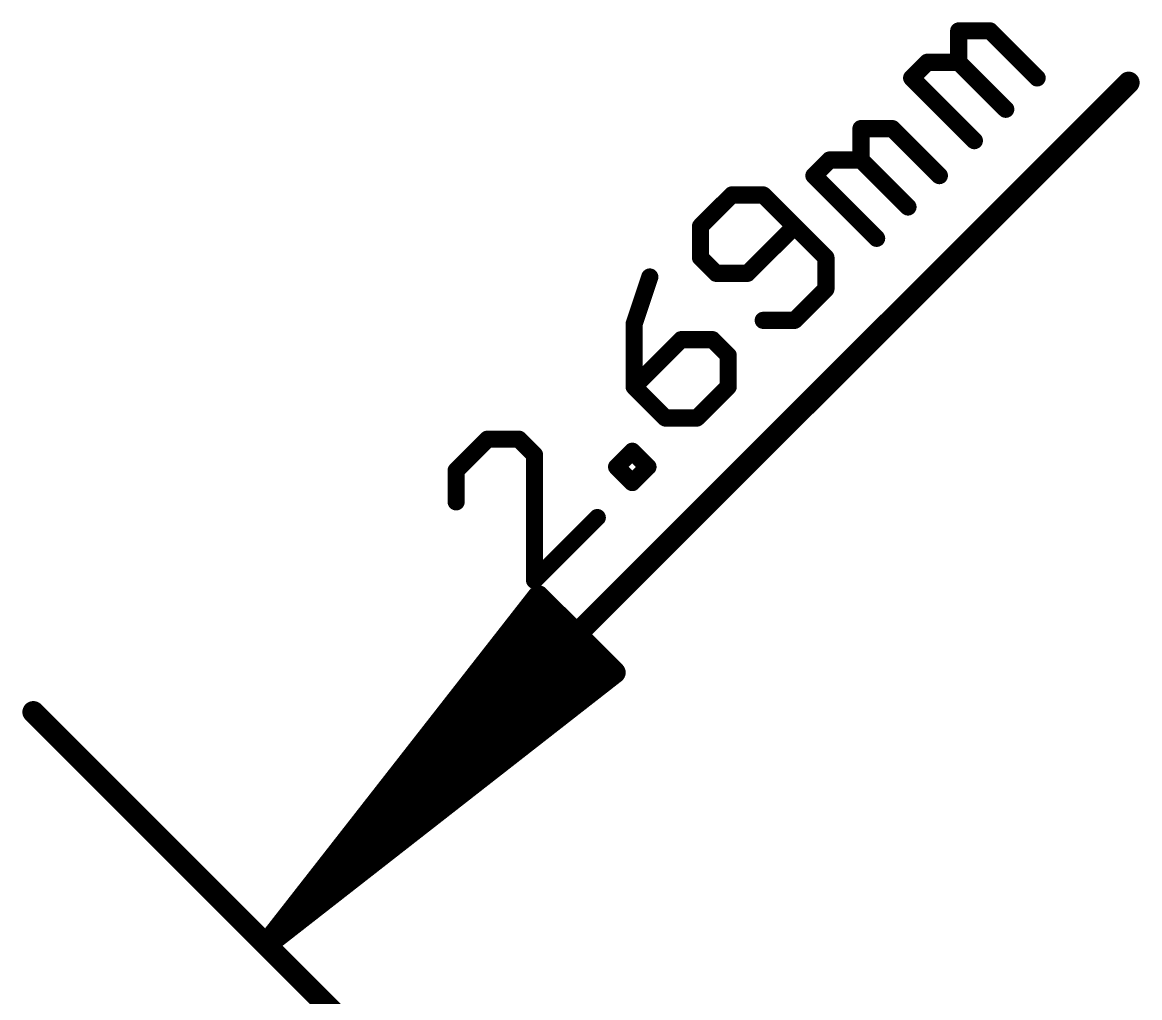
# Model space of a CAD drawing. Extents: x -16.1 to 14.1, y -11.4 to 17.9.
# Drawn here: x -11.86 to -5.24, y 12.13 to 17.91 of the extents above; entities that cross this region are included whole.
import ezdxf

# ---------------------------------------------------------------- set-up
doc = ezdxf.new("R2010")
doc.units = 0
doc.layers.add('20', color=213, linetype='CONTINUOUS')

msp = doc.modelspace()

# ---------------------------------------------------------------- linework, layer by layer
at = {"layer": '20'}
for points, const_width in [([(-6.3128, 17.6745), (-6.3128, 17.8602)], 0.1016), ([(-6.3128, 17.8602), (-6.127, 17.8602)], 0.1016), ([(-6.127, 17.8602), (-5.8484, 17.5816)], 0.1016), ([(-6.5914, 17.5816), (-6.4985, 17.6745)], 0.1016), ([(-6.4985, 17.6745), (-6.3128, 17.6745)], 0.1016), ([(-6.3128, 17.6745), (-6.0341, 17.3958)], 0.1016), ([(-10.414, 12.446), (-5.3061, 17.5539)], 0.13), ([(-6.2199, 17.2101), (-6.5914, 17.5816)], 0.1016), ([(-6.8916, 17.0956), (-6.8916, 17.2814)], 0.1016), ([(-6.8916, 17.2814), (-6.7058, 17.2814)], 0.1016), ([(-6.7058, 17.2814), (-6.4272, 17.0028)], 0.1016), ([(-7.1702, 17.0028), (-7.0773, 17.0956)], 0.1016), ([(-7.0773, 17.0956), (-6.8916, 17.0956)], 0.1016), ([(-6.8916, 17.0956), (-6.613, 16.817)], 0.1016), ([(-6.7987, 16.6313), (-7.1702, 17.0028)], 0.1016), ([(-7.6562, 16.8883), (-7.8419, 16.7026)], 0.1016), ([(-7.4704, 16.8883), (-7.6562, 16.8883)], 0.1016), ([(-7.0989, 16.5168), (-7.4704, 16.8883)], 0.1016), ([(-7.8419, 16.7026), (-7.8419, 16.5168)], 0.1016), ([(-7.5633, 16.4239), (-7.2847, 16.7026)], 0.1016), ([(-7.8419, 16.5168), (-7.749, 16.424)], 0.1016), ([(-7.0989, 16.3311), (-7.0989, 16.5168)], 0.1016), ([(-8.1421, 16.4024), (-8.235, 16.1238)], 0.1016), ([(-7.749, 16.424), (-7.5633, 16.4239)], 0.1016), ([(-7.2847, 16.1453), (-7.0989, 16.3311)], 0.1016), ([(-8.235, 16.1238), (-8.235, 15.7523)], 0.1016), ([(-7.4704, 16.1453), (-7.2847, 16.1453)], 0.1016), ([(-7.9564, 16.0309), (-8.235, 15.7523)], 0.1016), ([(-7.7706, 16.0309), (-7.9564, 16.0309)], 0.1016), ([(-7.6777, 15.938), (-7.7706, 16.0309)], 0.1016), ([(-7.6777, 15.7523), (-7.6777, 15.938)], 0.1016), ([(-8.235, 15.7523), (-8.0492, 15.5665)], 0.1016), ([(-7.8635, 15.5665), (-7.6777, 15.7523)], 0.1016), ([(-8.0492, 15.5665), (-7.8635, 15.5665)], 0.1016), ([(-9.1032, 15.4413), (-9.289, 15.2555)], 0.1016), ([(-8.9175, 15.4413), (-9.1032, 15.4413)], 0.1016), ([(-8.8246, 15.3484), (-8.9175, 15.4413)], 0.1016), ([(-8.3387, 15.2771), (-8.2458, 15.37)], 0.1016), ([(-8.2458, 15.37), (-8.1529, 15.2771)], 0.1016), ([(-8.8246, 14.6054), (-8.8246, 15.3484)], 0.1016), ([(-9.289, 15.2555), (-9.289, 15.0698)], 0.1016), ([(-8.2458, 15.1842), (-8.3387, 15.2771)], 0.1016), ([(-8.1529, 15.2771), (-8.2458, 15.1842)], 0.1016), ([(-8.4531, 14.9769), (-8.8246, 14.6054)], 0.1016), ([(-10.414, 12.446), (-8.8013, 14.5102)], 0.13), ([(-8.8013, 14.5102), (-8.3498, 14.0587)], 0.13), ([(-10.414, 12.446), (-8.7594, 14.4683)], 0.13), ([(-10.414, 12.446), (-8.6674, 14.3764)], 0.13), ([(-8.4836, 14.1926), (-10.414, 12.446)], 0.13), ([(-8.3917, 14.1006), (-10.414, 12.446)], 0.13), ([(-8.3498, 14.0587), (-10.414, 12.446)], 0.13), ([(-9.017, 11.049), (-11.7929, 13.8249)], 0.13)]:
    msp.add_lwpolyline(points, dxfattribs=dict(at, const_width=const_width))
for points, const_width in [([(-6.2874, 17.8602, 1), (-6.3382, 17.8602)], 0.0508), ([(-6.3128, 17.8856, 1), (-6.3128, 17.8348)], 0.0508), ([(-6.1091, 17.8782, 1), (-6.145, 17.8423)], 0.0508), ([(-6.127, 17.8348, 1), (-6.127, 17.8856)], 0.0508), ([(-6.4985, 17.6999, 1), (-6.4985, 17.6491)], 0.0508), ([(-6.4806, 17.6565, 1), (-6.5165, 17.6924)], 0.0508), ([(-6.3382, 17.6745, 1), (-6.2874, 17.6745)], 0.0508), ([(-6.2948, 17.6924, 1), (-6.3307, 17.6565)], 0.0508), ([(-6.3128, 17.6491, 1), (-6.3128, 17.6999)], 0.0508), ([(-6.5734, 17.5996, 1), (-6.6094, 17.5636)], 0.0508), ([(-6.6094, 17.5996, 1), (-6.5734, 17.5636)], 0.0508), ([(-5.8663, 17.5636, 1), (-5.8304, 17.5996)], 0.0508), ([(-5.2832, 17.5309, 1), (-5.3291, 17.5768)], 0.065), ([(-6.0521, 17.3779, 1), (-6.0162, 17.4138)], 0.0508), ([(-6.8662, 17.2814, 1), (-6.917, 17.2814)], 0.0508), ([(-6.8916, 17.3068, 1), (-6.8916, 17.256)], 0.0508), ([(-6.6879, 17.2994, 1), (-6.7238, 17.2634)], 0.0508), ([(-6.7058, 17.256, 1), (-6.7058, 17.3068)], 0.0508), ([(-6.2379, 17.1921, 1), (-6.2019, 17.2281)], 0.0508), ([(-7.0773, 17.121, 1), (-7.0773, 17.0702)], 0.0508), ([(-7.0594, 17.0777, 1), (-7.0953, 17.1136)], 0.0508), ([(-6.8736, 17.1136, 1), (-6.9095, 17.0777)], 0.0508), ([(-6.8916, 17.0702, 1), (-6.8916, 17.121)], 0.0508), ([(-6.917, 17.0956, 1), (-6.8662, 17.0956)], 0.0508), ([(-7.1523, 17.0207, 1), (-7.1882, 16.9848)], 0.0508), ([(-7.1882, 17.0207, 1), (-7.1523, 16.9848)], 0.0508), ([(-6.4452, 16.9848, 1), (-6.4093, 17.0207)], 0.0508), ([(-7.6562, 16.9137, 1), (-7.6562, 16.8629)], 0.0508), ([(-7.6382, 16.8704, 1), (-7.6741, 16.9063)], 0.0508), ([(-7.4525, 16.9063, 1), (-7.4884, 16.8704)], 0.0508), ([(-7.4704, 16.8629, 1), (-7.4704, 16.9137)], 0.0508), ([(-6.6309, 16.7991, 1), (-6.595, 16.835)], 0.0508), ([(-7.8165, 16.7026, 1), (-7.8673, 16.7026)], 0.0508), ([(-7.8599, 16.7205, 1), (-7.824, 16.6846)], 0.0508), ([(-7.2667, 16.6846, 1), (-7.3026, 16.7205)], 0.0508), ([(-6.8167, 16.6133, 1), (-6.7808, 16.6492)], 0.0508), ([(-7.824, 16.5348, 1), (-7.8599, 16.4989)], 0.0508), ([(-7.8673, 16.5168, 1), (-7.8165, 16.5168)], 0.0508), ([(-7.0735, 16.5168, 1), (-7.1243, 16.5168)], 0.0508), ([(-7.1169, 16.4989, 1), (-7.081, 16.5348)], 0.0508), ([(-8.118, 16.3943, 1), (-8.1662, 16.4104)], 0.0508), ([(-7.749, 16.4493, 1), (-7.749, 16.3986)], 0.0508), ([(-7.767, 16.406, 1), (-7.7311, 16.4419)], 0.0508), ([(-7.5813, 16.4419, 1), (-7.5453, 16.406)], 0.0508), ([(-7.5633, 16.3985, 1), (-7.5633, 16.4493)], 0.0508), ([(-7.1243, 16.3311, 1), (-7.0735, 16.3311)], 0.0508), ([(-7.081, 16.3131, 1), (-7.1169, 16.349)], 0.0508), ([(-8.2096, 16.1238, 1), (-8.2604, 16.1238)], 0.0508), ([(-8.2591, 16.1318, 1), (-8.2109, 16.1157)], 0.0508), ([(-7.4704, 16.1707, 1), (-7.4704, 16.1199)], 0.0508), ([(-7.3026, 16.1633, 1), (-7.2667, 16.1274)], 0.0508), ([(-7.2847, 16.1199, 1), (-7.2847, 16.1707)], 0.0508), ([(-7.9564, 16.0563, 1), (-7.9564, 16.0055)], 0.0508), ([(-7.9384, 16.0129, 1), (-7.9743, 16.0488)], 0.0508), ([(-7.7527, 16.0488, 1), (-7.7886, 16.0129)], 0.0508), ([(-7.7706, 16.0055, 1), (-7.7706, 16.0563)], 0.0508), ([(-7.6523, 15.938, 1), (-7.7031, 15.938)], 0.0508), ([(-7.6957, 15.92, 1), (-7.6598, 15.956)], 0.0508), ([(-8.2604, 15.7523, 1), (-8.2096, 15.7523)], 0.0508), ([(-8.217, 15.7702, 1), (-8.2529, 15.7343)], 0.0508), ([(-8.2529, 15.7702, 1), (-8.217, 15.7343)], 0.0508), ([(-7.7031, 15.7523, 1), (-7.6523, 15.7522)], 0.0508), ([(-7.6598, 15.7343, 1), (-7.6957, 15.7702)], 0.0508), ([(-8.0492, 15.5919, 1), (-8.0492, 15.5411)], 0.0508), ([(-7.8635, 15.5411, 1), (-7.8635, 15.5919)], 0.0508), ([(-8.0672, 15.5485, 1), (-8.0313, 15.5845)], 0.0508), ([(-7.8815, 15.5845, 1), (-7.8455, 15.5485)], 0.0508), ([(-9.1032, 15.4667, 1), (-9.1032, 15.4159)], 0.0508), ([(-9.0853, 15.4233, 1), (-9.1212, 15.4592)], 0.0508), ([(-8.8995, 15.4592, 1), (-8.9354, 15.4233)], 0.0508), ([(-8.9175, 15.4159, 1), (-8.9175, 15.4667)], 0.0508), ([(-8.2278, 15.3879, 1), (-8.2637, 15.352)], 0.0508), ([(-8.2278, 15.352, 1), (-8.2637, 15.3879)], 0.0508), ([(-8.7992, 15.3484, 1), (-8.85, 15.3484)], 0.0508), ([(-8.8426, 15.3304, 1), (-8.8066, 15.3664)], 0.0508), ([(-9.2636, 15.2555, 1), (-9.3144, 15.2555)], 0.0508), ([(-9.3069, 15.2735, 1), (-9.271, 15.2376)], 0.0508), ([(-8.3207, 15.2951, 1), (-8.3566, 15.2591)], 0.0508), ([(-8.3566, 15.2951, 1), (-8.3207, 15.2591)], 0.0508), ([(-8.1349, 15.2591, 1), (-8.1709, 15.2951)], 0.0508), ([(-8.1709, 15.2591, 1), (-8.1349, 15.2951)], 0.0508), ([(-8.2637, 15.2022, 1), (-8.2278, 15.1663)], 0.0508), ([(-8.2637, 15.1663, 1), (-8.2278, 15.2022)], 0.0508), ([(-9.3144, 15.0698, 1), (-9.2636, 15.0698)], 0.0508), ([(-8.4351, 14.9589, 1), (-8.4711, 14.9949)], 0.0508), ([(-8.8426, 14.6234, 1), (-8.8066, 14.5874)], 0.0508), ([(-8.85, 14.6054, 1), (-8.7992, 14.6054)], 0.0508), ([(-8.7783, 14.5332, 1), (-8.8242, 14.4872)], 0.065), ([(-8.7756, 14.4902, 1), (-8.8269, 14.5302)], 0.065), ([(-8.7342, 14.4477, 1), (-8.7845, 14.4889)], 0.065), ([(-8.6433, 14.3546, 1), (-8.6915, 14.3982)], 0.065), ([(-8.4618, 14.1685, 1), (-8.5054, 14.2167)], 0.065), ([(-8.3711, 14.0755, 1), (-8.4123, 14.1258)], 0.065), ([(-8.3728, 14.0358, 1), (-8.3268, 14.0817)], 0.065), ([(-8.3298, 14.0331, 1), (-8.3698, 14.0844)], 0.065), ([(-11.7699, 13.8478, 1), (-11.8158, 13.8019)], 0.065), ([(-10.434, 12.4716, 1), (-10.394, 12.4204)], 0.065), ([(-10.4346, 12.4712, 1), (-10.3934, 12.4208)], 0.065), ([(-10.4358, 12.4701, 1), (-10.3922, 12.4219)], 0.065), ([(-10.437, 12.469, 1), (-10.391, 12.423)], 0.065), ([(-10.4381, 12.4678, 1), (-10.3899, 12.4242)], 0.065), ([(-10.4392, 12.4666, 1), (-10.3888, 12.4254)], 0.065), ([(-10.4396, 12.466, 1), (-10.3884, 12.426)], 0.065)]:
    msp.add_lwpolyline(points, format="xyb", dxfattribs=dict(at, const_width=const_width))

doc.saveas('drawing.dxf')
